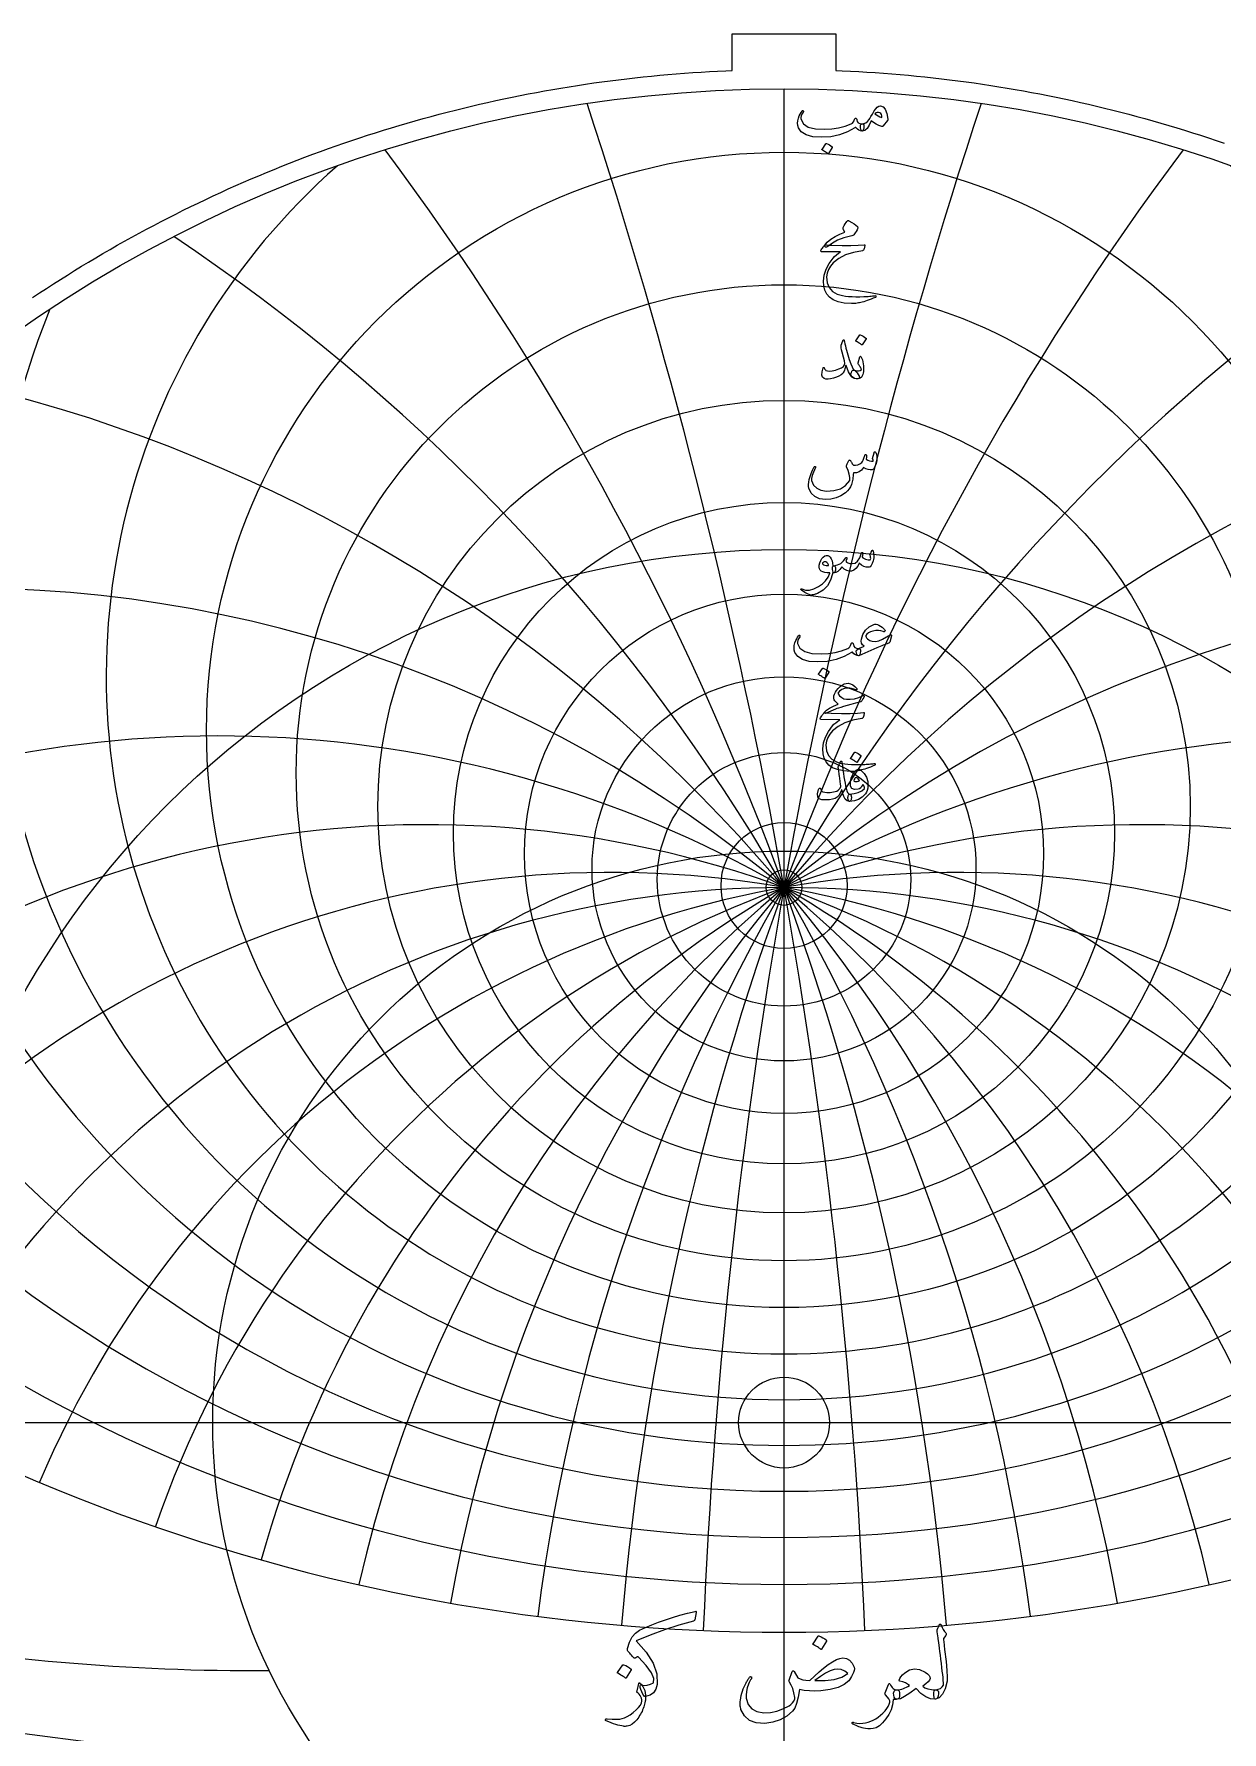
# Model space of a CAD drawing. Header units: millimetres. Extents: x -69 to 69, y -69 to 71.
# Drawn here: x -38.2 to 22.3, y -15.8 to 70.7 of the extents above; entities that cross this region are included whole.
import ezdxf

# ---------------------------------------------------------------- set-up
doc = ezdxf.new("R2010")
doc.units = ezdxf.units.MM
for name, color, linetype in [('CUT_INNER', 6, 'Continuous'), ('CUT_OUTER', 1, 'Continuous'), ('ENGRAVE', 7, 'Continuous'), ('ENGRAVE_FINE', 8, 'Continuous'), ('TEXT', 5, 'Continuous')]:
    doc.layers.add(name, color=color, linetype=linetype)

msp = doc.modelspace()

# ---------------------------------------------------------------- linework, layer by layer
at = {"layer": 'CUT_INNER'}
msp.add_circle((0, 0), 2.315, dxfattribs=at)
at = {"layer": 'CUT_OUTER'}
msp.add_lwpolyline([(-38.2968, 57.3153), (-37.9444, 57.5492), (-37.5906, 57.7809), (-37.2354, 58.0105), (-36.8787, 58.2379), (-36.5207, 58.4631), (-36.1613, 58.686), (-35.8005, 58.9068), (-35.4384, 59.1254), (-35.0749, 59.3417), (-34.7102, 59.5558), (-34.3441, 59.7677), (-33.9767, 59.9773), (-33.6081, 60.1846), (-33.2381, 60.3897), (-32.867, 60.5925), (-32.4946, 60.793), (-32.1209, 60.9913), (-31.7461, 61.1872), (-31.37, 61.3809), (-30.9928, 61.5722), (-30.6144, 61.7612), (-30.2349, 61.9479), (-29.8542, 62.1322), (-29.4724, 62.3142), (-29.0895, 62.4939), (-28.7055, 62.6712), (-28.3204, 62.8462), (-27.9343, 63.0188), (-27.5471, 63.189), (-27.1589, 63.3568), (-26.7696, 63.5223), (-26.3793, 63.6853), (-25.9881, 63.846), (-25.5958, 64.0042), (-25.2026, 64.1601), (-24.8085, 64.3135), (-24.4134, 64.4645), (-24.0174, 64.6131), (-23.6205, 64.7593), (-23.2227, 64.903), (-22.824, 65.0443), (-22.4245, 65.1831), (-22.0241, 65.3194), (-21.6229, 65.4534), (-21.2208, 65.5848), (-20.818, 65.7138), (-20.4144, 65.8403), (-20.01, 65.9643), (-19.6049, 66.0858), (-19.1991, 66.2049), (-18.7925, 66.3214), (-18.3852, 66.4355), (-17.9772, 66.5471), (-17.5685, 66.6561), (-17.1592, 66.7626), (-16.7492, 66.8667), (-16.3386, 66.9682), (-15.9274, 67.0672), (-15.5156, 67.1636), (-15.1032, 67.2576), (-14.6902, 67.349), (-14.2767, 67.4379), (-13.8626, 67.5242), (-13.4481, 67.608), (-13.033, 67.6892), (-12.6174, 67.7679), (-12.2013, 67.8441), (-11.7848, 67.9177), (-11.3679, 67.9887), (-10.9505, 68.0572), (-10.5327, 68.1231), (-10.1145, 68.1864), (-9.6959, 68.2472), (-9.277, 68.3054), (-8.8577, 68.361), (-8.4381, 68.4141), (-8.0181, 68.4646), (-7.5979, 68.5125), (-7.1774, 68.5578), (-6.7566, 68.6006), (-6.3355, 68.6407), (-5.9142, 68.6783), (-5.4927, 68.7133), (-5.071, 68.7457), (-4.6491, 68.7755), (-4.227, 68.8028), (-3.8047, 68.8274), (-3.3824, 68.8495), (-2.9598, 68.8689), (-2.6425, 68.8816), (-2.6425, 70.7445), (2.6425, 70.7445), (2.6425, 68.8816), (2.9598, 68.8689), (3.3824, 68.8495), (3.8047, 68.8274), (4.227, 68.8028), (4.6491, 68.7755), (5.071, 68.7457), (5.4927, 68.7133), (5.9142, 68.6783), (6.3355, 68.6407), (6.7566, 68.6006), (7.1774, 68.5578), (7.5979, 68.5125), (8.0181, 68.4646), (8.4381, 68.4141), (8.8577, 68.361), (9.277, 68.3054), (9.6959, 68.2472), (10.1145, 68.1864), (10.5327, 68.1231), (10.9505, 68.0572), (11.3679, 67.9887), (11.7848, 67.9177), (12.2013, 67.8441), (12.6174, 67.7679), (13.033, 67.6892), (13.4481, 67.608), (13.8626, 67.5242), (14.2767, 67.4379), (14.6902, 67.349), (15.1032, 67.2576), (15.5156, 67.1636), (15.9274, 67.0672), (16.3386, 66.9682), (16.7492, 66.8667), (17.1592, 66.7626), (17.5685, 66.6561), (17.9772, 66.5471), (18.3852, 66.4355), (18.7925, 66.3214), (19.1991, 66.2049), (19.6049, 66.0858), (20.01, 65.9643), (20.4144, 65.8403), (20.818, 65.7138), (21.2208, 65.5848), (21.6229, 65.4534), (22.0241, 65.3194), (22.4245, 65.1831)], dxfattribs=at)
at = {"layer": 'ENGRAVE'}
for points in [[(0, -67.95), (0, 67.95)], [(-67.95, 0), (67.95, 0)]]:
    msp.add_lwpolyline(points, dxfattribs=at)
for centre, radius in [((0, 0), 67.95), ((0, 35.2868), 29.431), ((0, 33.1052), 24.8614), ((0, 31.3786), 20.7), ((0, 30.0234), 16.848), ((0, 0), 44.4794), ((0, 28.9801), 13.2292), ((0, 28.2065), 9.7825), ((0, 27.6729), 6.4573), ((0, 27.3601), 3.2097), ((0, 0), 29.1157), ((0, 27.257), 0.906)]:
    msp.add_circle(centre, radius, dxfattribs=at)
for centre, radius, start, end in [((0, 38.0422), 34.5416, 131.217225, 48.782775), ((0, 41.5428), 40.378, 157.921197, 22.078803), ((0, 46.0441), 47.2088, 176.459436, 3.540564), ((0, 51.941), 55.4416, 191.562988, 348.437012), ((0, 59.875), 65.7308, 204.693673, 335.306327), ((0, -22.6634), 49.9203, 27, 153), ((0, -22.6634), 49.9203, 27, 153), ((0, 70.958), 79.2018, 216.531385, 323.468615), ((0, 87.2956), 97.9742, 227.454482, 312.545518), ((-27.043, 100.9257), 113.5593, 248.988855, 270.408491)]:
    msp.add_arc(centre, radius, start, end, dxfattribs=at)
at = {"layer": 'ENGRAVE_FINE'}
for centre, radius, start, end in [((-283.1123, -22.6634), 287.4798, 2.406547, 18.21627), ((-283.1123, -22.6634), 287.4798, 2.406547, 18.21627), ((283.1123, -22.6634), 287.4798, 161.78373, 177.593453), ((283.1123, -22.6634), 287.4798, 161.78373, 177.593453), ((-137.155, -22.6634), 145.9573, 4.848037, 36.833298), ((-137.155, -22.6634), 145.9573, 4.848037, 36.833298), ((137.155, -22.6634), 145.9573, 143.166702, 175.151963), ((137.155, -22.6634), 145.9573, 143.166702, 175.151963), ((-86.4646, -22.6634), 99.8407, 7.361407, 56.318602), ((-86.4646, -22.6634), 99.8407, 7.361407, 56.318602), ((86.4646, -22.6634), 99.8407, 123.681398, 172.638593), ((86.4646, -22.6634), 99.8407, 123.681398, 172.638593), ((-59.4927, -22.6634), 77.6623, 9.987816, 77.288475), ((-59.4927, -22.6634), 77.6623, 9.987816, 77.288475), ((59.4927, -22.6634), 77.6623, 102.711525, 170.012184), ((59.4927, -22.6634), 77.6623, 102.711525, 170.012184), ((-41.8881, -22.6634), 65.1664, 12.775396, 100.613681), ((-41.8881, -22.6634), 65.1664, 12.775396, 100.613681), ((41.8881, -22.6634), 65.1664, 79.386319, 167.224604), ((41.8881, -22.6634), 65.1664, 79.386319, 167.224604), ((-28.8215, -22.6634), 57.643, 15.782919, 127.503789), ((-28.8215, -22.6634), 57.643, 15.782919, 127.503789), ((28.8215, -22.6634), 57.643, 52.496211, 164.217081), ((28.8215, -22.6634), 57.643, 52.496211, 164.217081), ((-18.1695, -22.6634), 53.1241, 19.084968, 142.149598), ((-18.1695, -22.6634), 53.1241, 19.084968, 142.149598), ((18.1695, -22.6634), 53.1241, 37.850402, 160.915032), ((18.1695, -22.6634), 53.1241, 37.850402, 160.915032), ((-8.8023, -22.6634), 50.6904, 22.779587, 148.066789), ((-8.8023, -22.6634), 50.6904, 22.779587, 148.066789), ((8.8023, -22.6634), 50.6904, 31.933211, 157.220413), ((8.8023, -22.6634), 50.6904, 31.933211, 157.220413), ((0, 273.3699), 291.7938, 256.701805, 283.298195)]:
    msp.add_arc(centre, radius, start, end, dxfattribs=at)
at = {"layer": 'TEXT'}
for points in [[(0.9162, 66.8182), (0.9305, 66.8338), (0.9454, 66.8403), (0.9607, 66.8378), (0.9765, 66.8263), (0.9886, 66.8112), (0.9926, 66.7941), (0.9886, 66.775), (0.9765, 66.7539), (0.9152, 66.659), (0.876, 66.5711), (0.859, 66.4902), (0.864, 66.4164), (0.9898, 66.1737), (1.2347, 66.0045), (1.5986, 65.9085), (2.0816, 65.8859), (2.44, 65.9123), (2.7838, 65.9673), (3.1131, 66.0509), (3.4278, 66.1632), (3.4833, 66.1961), (3.5293, 66.2466), (3.5657, 66.3146), (3.5926, 66.4003), (3.6016, 66.4247), (3.6167, 66.4415), (3.6378, 66.4508), (3.6649, 66.4525), (3.6843, 66.4442), (3.6981, 66.4274), (3.7064, 66.402), (3.7091, 66.3681), (3.728, 66.2843), (3.7804, 66.2215), (3.8666, 66.1798), (3.9864, 66.1592), (4.0296, 66.1496), (4.0587, 66.125), (4.0738, 66.0853), (4.0748, 66.0306), (4.0602, 65.9286), (4.0407, 65.8558), (4.016, 65.8121), (3.9864, 65.7975), (3.8982, 65.8091), (3.8146, 65.8437), (3.7355, 65.9015), (3.6609, 65.9824), (3.6546, 65.9856), (3.6438, 65.9834), (3.6285, 65.9756), (3.6087, 65.9623), (3.2339, 65.7513), (2.825, 65.6006), (2.382, 65.5102), (1.9048, 65.48), (1.4638, 65.5102), (1.1212, 65.6006), (0.877, 65.7513), (0.7314, 65.9623), (0.6982, 66.0801), (0.6872, 66.2004), (0.6982, 66.3232), (0.7314, 66.4485), (0.7761, 66.565), (0.8218, 66.6655), (0.8685, 66.7499), (0.9162, 66.8182)], [(4.9187, 67.0754), (5.0445, 67.0307), (5.1488, 66.9046), (5.2314, 66.6972), (5.2924, 66.4083), (5.2947, 66.3875), (5.2934, 66.3691), (5.2887, 66.3533), (5.2804, 66.34), (5.0594, 66.0627), (5.044, 66.0459), (5.0262, 66.0356), (5.0059, 66.0318), (4.983, 66.0346), (4.8328, 66.0858), (4.6917, 66.1511), (4.5595, 66.2305), (4.4365, 66.3239), (4.3373, 66.0936), (4.2285, 65.9291), (4.1102, 65.8304), (3.9824, 65.7975), (3.9681, 65.8028), (3.9532, 65.8186), (3.9379, 65.845), (3.9221, 65.8819), (3.8977, 65.9733), (3.889, 66.0467), (3.8957, 66.1019), (3.9181, 66.1391), (3.9311, 66.1479), (3.9462, 66.1542), (3.9633, 66.1579), (3.9824, 66.1592), (4.0738, 66.1747), (4.1632, 66.2174), (4.2506, 66.2873), (4.336, 66.3842), (4.3734, 66.4405), (4.4294, 66.5329), (4.504, 66.6615), (4.5972, 66.8263), (4.6701, 66.9353), (4.7479, 67.0131), (4.8308, 67.0598), (4.9187, 67.0754)], [(4.6294, 66.6816), (4.7047, 66.6188), (4.7901, 66.5671), (4.8856, 66.5264), (4.991, 66.4967), (4.9853, 66.5758), (4.9639, 66.6404), (4.927, 66.6904), (4.8745, 66.7258), (4.814, 66.7441), (4.7529, 66.7429), (4.6914, 66.722), (4.6294, 66.6816)], [(2.1338, 65.1505), (2.1389, 65.1555), (2.1459, 65.1586), (2.1549, 65.1596), (2.166, 65.1586), (2.2441, 65.1269), (2.3177, 65.0882), (2.3868, 65.0425), (2.4513, 64.9898), (2.4576, 64.9817), (2.4604, 64.9737), (2.4596, 64.9657), (2.4553, 64.9576), (2.2665, 64.6522), (2.2594, 64.6449), (2.2504, 64.6432), (2.2393, 64.6469), (2.2263, 64.6562), (2.215, 64.6643), (2.1971, 64.6763), (2.1728, 64.6924), (2.1419, 64.7125), (2.104, 64.7366), (2.0585, 64.7647), (2.0055, 64.7969), (1.945, 64.8331), (1.9369, 64.8391), (1.9329, 64.8451), (1.9329, 64.8511), (1.9369, 64.8572)], [(3.3917, 60.4487), (3.0405, 60.3571), (2.7306, 60.2388), (2.4619, 60.0939), (2.2343, 59.9223), (2.1994, 59.8959), (2.167, 59.8811), (2.1371, 59.8779), (2.1097, 59.8861), (2.0778, 59.9241), (2.0826, 59.9776), (2.1241, 60.0466), (2.2022, 60.1313), (2.3868, 60.2845), (2.599, 60.4226), (2.8389, 60.5457), (3.1063, 60.6537), (3.03, 60.7662), (3.0157, 60.7943), (3.0089, 60.8225), (3.0096, 60.8506), (3.0179, 60.8787), (3.0719, 60.986), (3.1214, 61.0746), (3.1664, 61.1447), (3.2068, 61.1962), (3.2327, 61.2206), (3.258, 61.2334), (3.2829, 61.2346), (3.3073, 61.2243), (3.4487, 61.1445), (3.5675, 61.0696), (3.6637, 60.9998), (3.7372, 60.935), (3.7516, 60.9141), (3.7583, 60.8878), (3.7576, 60.8559), (3.7493, 60.8184), (3.7234, 60.7599), (3.682, 60.6888), (3.625, 60.6052), (3.5524, 60.509), (3.5333, 60.4947), (3.5002, 60.4799), (3.4529, 60.4646), (3.3917, 60.4487)], [(2.4433, 59.9826), (2.9589, 59.9645), (3.4047, 59.9625), (3.7807, 59.9766), (4.0869, 60.0067), (4.0963, 60.0078), (4.1044, 60.0072), (4.1114, 60.0048), (4.117, 60.0007), (4.1211, 59.995), (4.1235, 59.9881), (4.1242, 59.98), (4.123, 59.9705), (4.1151, 59.9339), (4.1075, 59.9002), (4.1, 59.8696), (4.0929, 59.8419), (4.086, 59.8173), (4.0793, 59.7957), (4.0729, 59.7771), (4.0668, 59.7616), (4.0537, 59.7367), (4.0386, 59.7184), (4.0216, 59.7066), (4.0025, 59.7013), (3.5383, 59.6172), (3.1345, 59.4853), (2.7909, 59.3057), (2.5076, 59.0784), (2.3644, 58.9149), (2.2604, 58.7419), (2.1956, 58.5593), (2.17, 58.3671), (2.1946, 58.0655), (2.2926, 57.8196), (2.4639, 57.6295), (2.7085, 57.4951), (2.8353, 57.4544), (2.9747, 57.4208), (3.1267, 57.3941), (3.2912, 57.3746), (3.468, 57.3617), (3.6569, 57.3555), (3.8578, 57.3557), (4.0708, 57.3625), (4.1465, 57.3668), (4.221, 57.3715), (4.2942, 57.3768), (4.3662, 57.3826), (4.4364, 57.3889), (4.5043, 57.3956), (4.57, 57.4029), (4.6334, 57.4107), (4.6527, 57.4117), (4.6665, 57.4067), (4.6748, 57.3956), (4.6776, 57.3786), (4.6761, 57.3587), (4.6716, 57.3434), (4.664, 57.3326), (4.6535, 57.3263), (4.54, 57.2784), (4.4325, 57.2349), (4.331, 57.196), (4.2355, 57.1616), (4.1464, 57.1314), (4.0638, 57.1053), (3.9877, 57.0832), (3.9181, 57.0651), (3.8527, 57.0518), (3.789, 57.04), (3.7271, 57.0297), (3.6669, 57.0209), (3.6083, 57.0141), (3.5509, 57.0099), (3.4948, 57.0081), (3.4399, 57.0089), (3.0651, 57.038), (2.7527, 57.1013), (2.5026, 57.1987), (2.3147, 57.3303), (2.1768, 57.4949), (2.0806, 57.687), (2.0261, 57.9068), (2.0133, 58.1542), (2.0527, 58.4611), (2.1469, 58.7589), (2.2958, 59.0478), (2.4995, 59.3276), (2.5792, 59.4122), (2.6693, 59.4933), (2.77, 59.5709), (2.8813, 59.645), (1.9088, 59.6531), (1.8855, 59.6631), (1.8757, 59.6812), (1.8794, 59.7073), (1.8968, 59.7415), (1.9294, 59.7912), (1.959, 59.8359), (1.9857, 59.8756), (2.0093, 59.9103), (2.0299, 59.9396), (2.0475, 59.9635), (2.062, 59.9818), (2.0736, 59.9946), (2.0997, 59.9969), (2.17, 59.9956), (2.2845, 59.9909), (2.4433, 59.9826)], [(3.8558, 55.4087), (3.8608, 55.4137), (3.8679, 55.4167), (3.8769, 55.4177), (3.8879, 55.4167), (3.9661, 55.3851), (4.0396, 55.3464), (4.1087, 55.3007), (4.1733, 55.2479), (4.1795, 55.2399), (4.1823, 55.2318), (4.1816, 55.2238), (4.1773, 55.2158), (3.9884, 54.9104), (3.9814, 54.9031), (3.9723, 54.9013), (3.9613, 54.9051), (3.9482, 54.9144), (3.9369, 54.9224), (3.9191, 54.9345), (3.8947, 54.9506), (3.8638, 54.9706), (3.8259, 54.9948), (3.7804, 55.0229), (3.7275, 55.055), (3.6669, 55.0912), (3.6589, 55.0972), (3.6549, 55.1033), (3.6549, 55.1093), (3.6589, 55.1153)], [(3.0802, 55.0631), (3.1033, 54.9577), (3.1284, 54.8506), (3.1556, 54.7417), (3.1847, 54.6311), (3.2158, 54.5182), (3.249, 54.4025), (3.2842, 54.2841), (3.3213, 54.1629), (3.3964, 53.9449), (3.465, 53.7812), (3.527, 53.6716), (3.5825, 53.6164), (3.631, 53.5835), (3.68, 53.537), (3.7295, 53.477), (3.7794, 53.4034), (3.8267, 53.3122), (3.8397, 53.2437), (3.8186, 53.1977), (3.7634, 53.1744), (3.5848, 53.1924), (3.4268, 53.311), (3.2894, 53.53), (3.1726, 53.8495), (3.1701, 53.8547), (3.1666, 53.8585), (3.1621, 53.8608), (3.1566, 53.8615), (3.1526, 53.8608), (3.1485, 53.8585), (3.1445, 53.8547), (3.1405, 53.8495), (3.1292, 53.7977), (3.1154, 53.743), (3.0991, 53.6852), (3.0802, 53.6244), (3.0596, 53.5669), (3.038, 53.5189), (3.0154, 53.4805), (2.9918, 53.4516), (2.9069, 53.3775), (2.8009, 53.312), (2.6738, 53.255), (2.5257, 53.2065), (2.375, 53.1706), (2.2444, 53.1553), (2.1338, 53.1605), (2.0434, 53.1864), (1.9661, 53.2512), (1.9309, 53.3652), (1.9379, 53.5285), (1.9872, 53.741), (1.9919, 53.748), (1.9982, 53.753), (2.006, 53.756), (2.0153, 53.757), (2.0264, 53.7558), (2.0354, 53.752), (2.0424, 53.7457), (2.0475, 53.7369), (2.0665, 53.6925), (2.0876, 53.6556), (2.1107, 53.6262), (2.1359, 53.6043), (2.2142, 53.5752), (2.3207, 53.5682), (2.4553, 53.5832), (2.6181, 53.6204), (2.7916, 53.6762), (2.9265, 53.739), (3.0227, 53.8088), (3.0802, 53.8856), (3.0898, 53.9635), (3.0742, 54.0966), (3.0335, 54.285), (2.9677, 54.5286), (2.9361, 54.6569), (2.9175, 54.7607), (2.9119, 54.8398), (2.9195, 54.8943), (2.9958, 55.1113), (3.0041, 55.1341), (3.0129, 55.1505), (3.0222, 55.1603), (3.032, 55.1635), (3.0441, 55.1573), (3.0561, 55.1384), (3.0682, 55.107), (3.0802, 55.0631)], [(3.892, 53.7651), (3.8684, 53.8045), (3.8458, 53.8384), (3.8242, 53.8668), (3.8036, 53.8897), (3.7887, 53.9092), (3.7804, 53.9318), (3.7787, 53.9575), (3.7835, 53.9861), (3.8679, 54.2915), (3.8797, 54.3181), (3.895, 54.3257), (3.9138, 54.3141), (3.9362, 54.2835), (3.9698, 54.2184), (3.9985, 54.1398), (4.0221, 54.0476), (4.0407, 53.9419), (4.0515, 53.8404), (4.0557, 53.741), (4.0535, 53.6435), (4.0447, 53.5481), (4.0304, 53.4649), (4.0115, 53.3924), (3.9882, 53.3303), (3.9603, 53.2788), (3.9259, 53.2407), (3.8789, 53.2105), (3.8194, 53.1884), (3.7473, 53.1744), (3.6735, 53.1716), (3.6046, 53.1834), (3.5408, 53.2098), (3.4821, 53.2507), (3.4366, 53.3027), (3.4128, 53.3622), (3.4105, 53.4293), (3.4298, 53.5039), (3.4607, 53.5649), (3.4971, 53.6033), (3.5391, 53.6192), (3.5866, 53.6124), (3.6961, 53.586), (3.7915, 53.5832), (3.8729, 53.6041), (3.9402, 53.6485), (3.9417, 53.6603), (3.9342, 53.6837), (3.9176, 53.7186), (3.892, 53.7651)], [(4.5852, 49.4098), (4.5922, 49.4274), (4.6012, 49.44), (4.6123, 49.4475), (4.6253, 49.45), (4.6422, 49.448), (4.6565, 49.442), (4.6683, 49.4319), (4.6776, 49.4179), (4.7004, 49.3676), (4.7168, 49.3054), (4.7266, 49.231), (4.7298, 49.1446), (4.721, 49.0035), (4.6947, 48.8693), (4.6507, 48.7423), (4.5892, 48.6222), (4.5681, 48.5933), (4.545, 48.571), (4.5199, 48.5551), (4.4927, 48.5459), (4.3945, 48.5396), (4.2888, 48.5569), (4.1755, 48.5978), (4.0547, 48.6624), (3.953, 48.523), (3.8327, 48.4303), (3.6938, 48.3844), (3.5363, 48.3851), (3.5312, 48.3003), (3.5238, 48.2188), (3.5141, 48.1406), (3.5022, 48.0656), (3.488, 47.9934), (3.4715, 47.9235), (3.4528, 47.8558), (3.4318, 47.7904), (3.3831, 47.6723), (3.3173, 47.5633), (3.2344, 47.4634), (3.1345, 47.3724), (2.9006, 47.2167), (2.6532, 47.1072), (2.3923, 47.0439), (2.1178, 47.0268), (1.8086, 47.0688), (1.5642, 47.1785), (1.3846, 47.3561), (1.2699, 47.6015), (1.2543, 47.6899), (1.2518, 47.7944), (1.2623, 47.9149), (1.2859, 48.0516), (1.3239, 48.2013), (1.3774, 48.357), (1.4464, 48.5187), (1.5311, 48.6865), (1.5378, 48.697), (1.5461, 48.7046), (1.5559, 48.7091), (1.5672, 48.7106), (1.5785, 48.7096), (1.5883, 48.7066), (1.5966, 48.7016), (1.6034, 48.6945), (1.6079, 48.6842), (1.6094, 48.6734), (1.6079, 48.6621), (1.6034, 48.6503), (1.4959, 48.4271), (1.4266, 48.2435), (1.3954, 48.0995), (1.4025, 47.9953), (1.5039, 47.7655), (1.6637, 47.5985), (1.8817, 47.4942), (2.158, 47.4528), (2.5442, 47.4774), (2.8713, 47.5754), (3.139, 47.7467), (3.3475, 47.9913), (3.3467, 48.1525), (3.3203, 48.3228), (3.2683, 48.5021), (3.1907, 48.6905), (3.1809, 48.7096), (3.1757, 48.7267), (3.1749, 48.7418), (3.1787, 48.7548), (3.2003, 48.7996), (3.2209, 48.8417), (3.2405, 48.881), (3.259, 48.9176), (3.2766, 48.9508), (3.2932, 48.9804), (3.3088, 49.0061), (3.3233, 49.0281), (3.3316, 49.0374), (3.3404, 49.0411), (3.3497, 49.0394), (3.3595, 49.0321), (3.3645, 49.0266), (3.3716, 49.018), (3.3806, 49.0065), (3.3917, 48.9919), (3.4042, 48.9743), (3.4178, 48.9537), (3.4323, 48.9301), (3.4479, 48.9035), (3.4796, 48.8523), (3.5062, 48.8151), (3.5278, 48.792), (3.5444, 48.7829), (3.6488, 48.7742), (3.7533, 48.792), (3.8578, 48.8364), (3.9623, 48.9075), (4.0002, 48.9547), (4.0376, 49.0321), (4.0746, 49.1396), (4.111, 49.2772), (4.1145, 49.2903), (4.121, 49.3013), (4.1306, 49.3104), (4.1431, 49.3174), (4.1549, 49.3219), (4.1662, 49.3234), (4.177, 49.3219), (4.1873, 49.3174), (4.2026, 49.2923), (4.2084, 49.2451), (4.2047, 49.1758), (4.1913, 49.0843), (4.2725, 49.0346), (4.3591, 49.002), (4.4513, 48.9864), (4.549, 48.9879), (4.5477, 49.0173), (4.544, 49.0411), (4.5377, 49.0595), (4.5289, 49.0723), (4.5189, 49.0843), (4.5128, 49.0964), (4.5108, 49.1084), (4.5128, 49.1205)], [(2.4614, 43.2448), (2.3672, 42.914), (2.2092, 42.637), (1.9874, 42.4137), (1.7019, 42.2442), (1.6619, 42.227), (1.6225, 42.2115), (1.5836, 42.1978), (1.5451, 42.1859), (1.5075, 42.176), (1.4708, 42.1683), (1.4351, 42.1629), (1.4005, 42.1598), (1.3141, 42.1721), (1.1995, 42.217), (1.0569, 42.2946), (0.8861, 42.4049), (0.8678, 42.4207), (0.857, 42.436), (0.8537, 42.4509), (0.858, 42.4652), (0.8675, 42.4762), (0.8801, 42.4812), (0.8956, 42.4802), (0.9142, 42.4732), (1.0918, 42.4157), (1.291, 42.4159), (1.5117, 42.474), (1.7541, 42.5897), (1.952, 42.7241), (2.1158, 42.8821), (2.2454, 43.0637), (2.3408, 43.2689), (2.3401, 43.2762), (2.3378, 43.2819), (2.334, 43.2862), (2.3287, 43.289), (2.1904, 43.297), (2.0726, 43.3131), (1.9754, 43.3372), (1.8988, 43.3693), (1.8395, 43.4191), (1.8023, 43.4879), (1.7872, 43.5758), (1.7943, 43.6828), (1.7965, 43.697), (1.7993, 43.7114), (1.8026, 43.7261), (1.8063, 43.7411), (1.8106, 43.7565), (1.8154, 43.7727), (1.8207, 43.7897), (1.8264, 43.8074), (1.8736, 43.9221), (1.9309, 44.0173), (1.9982, 44.0929), (2.0756, 44.1489), (2.1547, 44.1796), (2.2273, 44.1791), (2.2933, 44.1474), (2.3529, 44.0846), (2.4049, 43.9972), (2.4443, 43.8958), (2.4712, 43.7802), (2.4855, 43.6506), (2.4934, 43.6508), (2.501, 43.6511), (2.5085, 43.6518), (2.5156, 43.6527), (2.5228, 43.6535), (2.5302, 43.6542), (2.5378, 43.6545), (2.5458, 43.6547), (2.5729, 43.6489), (2.594, 43.6316), (2.609, 43.6027), (2.6181, 43.5622), (2.6219, 43.5178), (2.6211, 43.4728), (2.6158, 43.4274), (2.606, 43.3814), (2.5932, 43.341), (2.5789, 43.3121), (2.5631, 43.2948), (2.5458, 43.289), (2.4694, 43.289), (2.4689, 43.2817), (2.4674, 43.2719), (2.4649, 43.2596), (2.4614, 43.2448)], [(4.4907, 44.4343), (4.4995, 44.4403), (4.5098, 44.4383), (4.5216, 44.4282), (4.5349, 44.4102), (4.5492, 44.3795), (4.56, 44.3358), (4.5673, 44.279), (4.5711, 44.2092), (4.5724, 44.1299), (4.5681, 44.0525), (4.5583, 43.9772), (4.543, 43.9038), (4.4983, 43.7612), (4.4485, 43.6587), (4.3938, 43.5964), (4.334, 43.5743), (4.1926, 43.5826), (4.0617, 43.6195), (3.9414, 43.6851), (3.8317, 43.7792), (3.7563, 43.6308), (3.6669, 43.515), (3.5634, 43.4319), (3.4459, 43.3814), (3.3226, 43.3704), (3.1978, 43.4015), (3.0714, 43.4748), (2.9436, 43.5904), (2.8401, 43.4585), (2.7386, 43.3643), (2.6392, 43.3078), (2.5417, 43.289), (2.5221, 43.3), (2.5036, 43.3332), (2.486, 43.3884), (2.4694, 43.4658), (2.4634, 43.5421), (2.4734, 43.5984), (2.4995, 43.6346), (2.5417, 43.6506), (2.7271, 43.6926), (2.8893, 43.7742), (3.0285, 43.8955), (3.1445, 44.0565), (3.1508, 44.0653), (3.1576, 44.0716), (3.1649, 44.0754), (3.1726, 44.0766), (3.1822, 44.0756), (3.1907, 44.0726), (3.1983, 44.0676), (3.2048, 44.0605), (3.2086, 44.0389), (3.1998, 44.0023), (3.1784, 43.9505), (3.1445, 43.8837), (3.189, 43.8322), (3.258, 43.7943), (3.3517, 43.7699), (3.47, 43.7591), (3.6174, 43.79), (3.7463, 43.8908), (3.8566, 44.0613), (3.9482, 44.3017), (3.9527, 44.314), (3.9583, 44.3227), (3.9648, 44.328), (3.9723, 44.3298), (3.9836, 44.3288), (3.9934, 44.3258), (4.0017, 44.3207), (4.0085, 44.3137), (4.0135, 44.3037), (4.0165, 44.2936), (4.0175, 44.2836), (4.0165, 44.2735), (3.9764, 44.1047), (4.0233, 44.0631), (4.0798, 44.0264), (4.1459, 43.9947), (4.2215, 43.9681), (4.2951, 43.9508), (4.3511, 43.947), (4.3895, 43.9568), (4.4104, 43.9802), (4.4171, 44.0158), (4.4134, 44.0666), (4.3991, 44.1324), (4.3742, 44.2132), (4.3785, 44.2361), (4.3993, 44.2806), (4.4367, 44.3466), (4.4907, 44.4343)], [(2.2685, 43.6949), (2.2263, 43.7684), (2.1801, 43.8204), (2.1298, 43.8508), (2.0756, 43.8596), (2.0432, 43.8511), (2.0143, 43.8375), (1.9889, 43.8189), (1.9671, 43.7953), (1.96, 43.7828), (1.959, 43.7692), (1.9641, 43.7546), (1.9751, 43.7391), (2.0166, 43.7026), (2.0766, 43.6778), (2.1552, 43.6645), (2.2524, 43.6627), (2.2624, 43.6647), (2.2685, 43.6707), (2.2705, 43.6808), (2.2685, 43.6949)], [(5.4692, 40.0773), (5.3889, 39.7558), (5.3798, 39.7402), (5.3648, 39.7256), (5.3437, 39.7121), (5.3165, 39.6995), (5.2564, 39.6783), (5.1925, 39.6548), (5.1248, 39.6291), (5.0533, 39.6011), (4.9781, 39.571), (4.8991, 39.5393), (4.8164, 39.5057), (4.7298, 39.4705), (3.8056, 39.0686), (3.7634, 39.0779), (3.7292, 39.1058), (3.7031, 39.1522), (3.685, 39.2173), (3.682, 39.2864), (3.7011, 39.3449), (3.7423, 39.3929), (3.8056, 39.4303), (3.8135, 39.4339), (3.8292, 39.4408), (3.8527, 39.451), (3.8839, 39.4644), (3.9227, 39.4809), (3.9688, 39.5001), (4.0222, 39.5221), (4.0828, 39.5468), (4.0047, 39.6269), (3.9553, 39.7146), (3.9344, 39.8098), (3.9422, 39.9125), (4.0196, 40.1569), (4.1512, 40.3636), (4.337, 40.5326), (4.5771, 40.664), (4.6296, 40.6763), (4.6907, 40.673), (4.7602, 40.6542), (4.8383, 40.6198), (4.9195, 40.5728), (4.9941, 40.5203), (5.0621, 40.4623), (5.1236, 40.3987), (5.141, 40.3754), (5.1488, 40.3535), (5.147, 40.3332), (5.1357, 40.3144), (5.1186, 40.2998), (5.0995, 40.2923), (5.0784, 40.2917), (5.0553, 40.2983), (4.935, 40.3362), (4.8072, 40.3535), (4.6718, 40.3503), (4.5289, 40.3264), (4.3996, 40.2877), (4.2968, 40.236), (4.2207, 40.1712), (4.1713, 40.0933), (4.1662, 40.0587), (4.1793, 40.019), (4.2104, 39.9743), (4.2597, 39.9246), (4.3159, 39.8793), (4.3722, 39.8442), (4.4284, 39.8191), (4.4847, 39.804), (4.6532, 39.7997), (4.8333, 39.8351), (5.0249, 39.9102), (5.2281, 40.025), (5.25, 40.0388), (5.2713, 40.0521), (5.2922, 40.065), (5.3125, 40.0773), (5.3321, 40.0888), (5.3507, 40.0994), (5.3683, 40.1089), (5.3849, 40.1174), (5.4308, 40.139), (5.4602, 40.1395), (5.473, 40.119), (5.4692, 40.0773)], [(0.7394, 40.0893), (0.7537, 40.1049), (0.7685, 40.1114), (0.7839, 40.1089), (0.7997, 40.0974), (0.8117, 40.0823), (0.8158, 40.0652), (0.8117, 40.0461), (0.7997, 40.025), (0.7384, 39.9301), (0.6992, 39.8422), (0.6821, 39.7613), (0.6872, 39.6875), (0.813, 39.4448), (1.0579, 39.2756), (1.4218, 39.1796), (1.9048, 39.157), (2.2632, 39.1834), (2.607, 39.2384), (2.9363, 39.322), (3.251, 39.4343), (3.3065, 39.4672), (3.3525, 39.5177), (3.3889, 39.5857), (3.4158, 39.6714), (3.4248, 39.6957), (3.4399, 39.7126), (3.461, 39.7219), (3.4881, 39.7236), (3.5074, 39.7153), (3.5213, 39.6985), (3.5295, 39.6731), (3.5323, 39.6392), (3.5511, 39.5554), (3.6036, 39.4926), (3.6898, 39.4509), (3.8096, 39.4303), (3.8528, 39.4207), (3.8819, 39.3961), (3.897, 39.3564), (3.898, 39.3017), (3.8834, 39.1997), (3.8638, 39.1269), (3.8392, 39.0832), (3.8096, 39.0686), (3.7214, 39.0802), (3.6378, 39.1148), (3.5587, 39.1726), (3.4841, 39.2535), (3.4778, 39.2567), (3.467, 39.2545), (3.4517, 39.2467), (3.4318, 39.2334), (3.0571, 39.0224), (2.6482, 38.8717), (2.2052, 38.7813), (1.728, 38.7511), (1.2869, 38.7813), (0.9444, 38.8717), (0.7002, 39.0224), (0.5546, 39.2334), (0.5214, 39.3512), (0.5104, 39.4715), (0.5214, 39.5943), (0.5546, 39.7196), (0.5993, 39.8361), (0.645, 39.9366), (0.6917, 40.021), (0.7394, 40.0893)], [(1.957, 38.4216), (1.9621, 38.4266), (1.9691, 38.4297), (1.9781, 38.4307), (1.9892, 38.4297), (2.0673, 38.398), (2.1409, 38.3593), (2.21, 38.3136), (2.2745, 38.2609), (2.2808, 38.2528), (2.2835, 38.2448), (2.2828, 38.2368), (2.2785, 38.2287), (2.0896, 37.9233), (2.0826, 37.916), (2.0736, 37.9143), (2.0625, 37.918), (2.0495, 37.9273), (2.0382, 37.9354), (2.0203, 37.9474), (1.996, 37.9635), (1.9651, 37.9836), (1.9271, 38.0077), (1.8817, 38.0358), (1.8287, 38.068), (1.7682, 38.1042), (1.7601, 38.1102), (1.7561, 38.1162), (1.7561, 38.1222), (1.7601, 38.1283)], [(4.0768, 37.0262), (4.0801, 36.9979), (4.0617, 36.9449), (4.0218, 36.8673), (3.9603, 36.765), (3.9472, 36.7485), (3.9321, 36.7349), (3.9151, 36.7243), (3.896, 36.7168), (3.6388, 36.646), (3.4097, 36.5822), (3.2088, 36.5254), (3.036, 36.4757), (2.8913, 36.4333), (2.7748, 36.3983), (2.6864, 36.371), (2.6261, 36.3511), (2.1399, 36.1341), (2.1057, 36.1316), (2.0796, 36.1361), (2.0615, 36.1477), (2.0515, 36.1663), (2.0512, 36.1731), (2.0545, 36.1813), (2.0613, 36.1911), (2.0716, 36.2024), (2.1705, 36.2954), (2.3187, 36.3933), (2.5161, 36.4963), (2.7628, 36.6043), (2.6957, 36.6616), (2.6392, 36.7168), (2.5932, 36.7701), (2.5578, 36.8213), (2.536, 36.8773), (2.5307, 36.9449), (2.542, 37.024), (2.5699, 37.1146), (2.6151, 37.2091), (2.6784, 37.3035), (2.7597, 37.398), (2.8592, 37.4924), (2.9674, 37.574), (3.0712, 37.63), (3.1704, 37.6604), (3.2651, 37.6652), (3.3934, 37.6393), (3.5092, 37.5858), (3.6124, 37.5047), (3.7031, 37.3959), (3.7111, 37.3824), (3.7151, 37.3698), (3.7151, 37.3583), (3.7111, 37.3477), (3.7023, 37.3379), (3.692, 37.3327), (3.6802, 37.3319), (3.6669, 37.3357), (3.6078, 37.3545), (3.5509, 37.3708), (3.4963, 37.3846), (3.4439, 37.3959), (3.394, 37.4045), (3.3469, 37.41), (3.3026, 37.4125), (3.2611, 37.412), (3.088, 37.3917), (2.9426, 37.3427), (2.8248, 37.2651), (2.7346, 37.1589), (2.8306, 37.0325), (2.9376, 36.9388), (3.0556, 36.8778), (3.1847, 36.8494), (3.3768, 36.8474), (3.5835, 36.8776), (3.8048, 36.9398), (4.0407, 37.0343), (4.0504, 37.0368), (4.0597, 37.0363), (4.0685, 37.0328), (4.0768, 37.0262)], [(2.4091, 36.1462), (2.9247, 36.1281), (3.3706, 36.1261), (3.7465, 36.1401), (4.0527, 36.1703), (4.0621, 36.1714), (4.0703, 36.1708), (4.0772, 36.1684), (4.0828, 36.1643), (4.087, 36.1586), (4.0894, 36.1517), (4.09, 36.1435), (4.0889, 36.1341), (4.081, 36.0975), (4.0733, 36.0638), (4.0659, 36.0332), (4.0587, 36.0055), (4.0518, 35.9809), (4.0452, 35.9593), (4.0388, 35.9407), (4.0326, 35.9252), (4.0196, 35.9003), (4.0045, 35.882), (3.9874, 35.8702), (3.9683, 35.8649), (3.5042, 35.7807), (3.1003, 35.6489), (2.7567, 35.4693), (2.4734, 35.242), (2.3303, 35.0785), (2.2263, 34.9055), (2.1615, 34.7229), (2.1359, 34.5307), (2.1605, 34.2291), (2.2584, 33.9832), (2.4297, 33.7931), (2.6743, 33.6587), (2.8012, 33.618), (2.9406, 33.5844), (3.0925, 33.5577), (3.257, 33.5381), (3.4338, 33.5253), (3.6227, 33.5191), (3.8236, 33.5193), (4.0366, 33.5261), (4.1124, 33.5304), (4.1868, 33.5351), (4.26, 33.5404), (4.332, 33.5462), (4.4022, 33.5525), (4.4701, 33.5592), (4.5358, 33.5665), (4.5992, 33.5743), (4.6186, 33.5753), (4.6324, 33.5703), (4.6407, 33.5592), (4.6434, 33.5422), (4.6419, 33.5223), (4.6374, 33.507), (4.6299, 33.4962), (4.6193, 33.4899), (4.5058, 33.4419), (4.3983, 33.3985), (4.2968, 33.3596), (4.2014, 33.3252), (4.1122, 33.295), (4.0296, 33.2689), (3.9535, 33.2468), (3.8839, 33.2287), (3.8185, 33.2154), (3.7548, 33.2036), (3.6929, 33.1933), (3.6328, 33.1845), (3.5741, 33.1777), (3.5167, 33.1735), (3.4606, 33.1717), (3.4057, 33.1725), (3.031, 33.2016), (2.7185, 33.2649), (2.4684, 33.3623), (2.2805, 33.4939), (2.1426, 33.6584), (2.0464, 33.8506), (1.9919, 34.0703), (1.9791, 34.3177), (2.0186, 34.6247), (2.1128, 34.9225), (2.2617, 35.2114), (2.4654, 35.4912), (2.545, 35.5758), (2.6352, 35.6569), (2.7359, 35.7345), (2.8471, 35.8086), (1.8747, 35.8167), (1.8513, 35.8267), (1.8415, 35.8448), (1.8453, 35.8709), (1.8626, 35.9051), (1.8952, 35.9548), (1.9249, 35.9995), (1.9515, 36.0392), (1.9751, 36.0738), (1.9957, 36.1032), (2.0133, 36.1271), (2.0279, 36.1454), (2.0394, 36.1582), (2.0655, 36.1605), (2.1359, 36.1592), (2.2504, 36.1545), (2.4091, 36.1462)], [(3.5926, 34.141), (3.5976, 34.146), (3.6046, 34.149), (3.6137, 34.15), (3.6247, 34.149), (3.7028, 34.1174), (3.7764, 34.0787), (3.8455, 34.033), (3.91, 33.9802), (3.9163, 33.9722), (3.9191, 33.9641), (3.9183, 33.9561), (3.9141, 33.9481), (3.7252, 33.6427), (3.7182, 33.6354), (3.7091, 33.6336), (3.6981, 33.6374), (3.685, 33.6467), (3.6737, 33.6547), (3.6559, 33.6668), (3.6315, 33.6828), (3.6006, 33.7029), (3.5627, 33.7271), (3.5172, 33.7552), (3.4642, 33.7873), (3.4037, 33.8235), (3.3957, 33.8295), (3.3917, 33.8356), (3.3917, 33.8416), (3.3957, 33.8476)], [(3.3434, 32.0111), (3.3726, 31.9971), (3.3957, 31.975), (3.4128, 31.9448), (3.4238, 31.9066), (3.4311, 31.8594), (3.4328, 31.8142), (3.4291, 31.771), (3.4198, 31.7298), (3.406, 31.6947), (3.3886, 31.6696), (3.3678, 31.6545), (3.3434, 31.6495), (3.2231, 31.6829), (3.1234, 31.767), (3.0443, 31.9019), (2.9858, 32.0875), (2.9782, 32.1195), (2.9717, 32.1473), (2.9662, 32.1707), (2.9617, 32.19), (2.9582, 32.2049), (2.9556, 32.2156), (2.9541, 32.222), (2.9536, 32.2241), (2.9476, 32.2359), (2.9416, 32.2392), (2.9355, 32.2339), (2.9295, 32.2201), (2.8612, 32.0659), (2.7849, 31.9448), (2.7005, 31.8569), (2.608, 31.8022), (2.4739, 31.76), (2.3167, 31.7339), (2.1364, 31.7238), (1.9329, 31.7298), (1.797, 31.7718), (1.723, 31.8735), (1.7106, 32.035), (1.7601, 32.2563), (1.7714, 32.2829), (1.7852, 32.3025), (1.8016, 32.315), (1.8204, 32.3206), (1.839, 32.3188), (1.8546, 32.3095), (1.8671, 32.2927), (1.8767, 32.2683), (1.897, 32.2163), (1.9219, 32.1769), (1.9513, 32.15), (1.9852, 32.1357), (2.1753, 32.1066), (2.3559, 32.1036), (2.5269, 32.1267), (2.6884, 32.1759), (2.7585, 32.2126), (2.816, 32.2623), (2.861, 32.3251), (2.8934, 32.4009), (2.8913, 32.4368), (2.8813, 32.5205), (2.8632, 32.6518), (2.8371, 32.8309), (2.8238, 32.9267), (2.812, 33.0133), (2.8017, 33.0905), (2.7929, 33.1584), (2.7854, 33.2166), (2.7788, 33.2644), (2.7733, 33.302), (2.7688, 33.3292), (2.765, 33.3709), (2.7658, 33.4076), (2.771, 33.4392), (2.7808, 33.4658), (2.7964, 33.4989), (2.811, 33.5296), (2.8245, 33.5581), (2.8371, 33.5844), (2.8484, 33.6084), (2.8582, 33.6301), (2.8665, 33.6496), (2.8733, 33.6668), (2.8803, 33.6806), (2.8893, 33.6899), (2.9004, 33.6947), (2.9134, 33.6949), (2.9278, 33.6894), (2.9386, 33.6808), (2.9458, 33.6693), (2.9496, 33.6547), (2.9741, 33.4491), (2.9993, 33.2544), (3.0253, 33.0704), (3.0521, 32.8972), (3.0793, 32.7348), (3.1068, 32.5833), (3.1346, 32.4425), (3.1626, 32.3125), (3.1965, 32.1912), (3.2379, 32.1005), (3.2869, 32.0405), (3.3434, 32.0111)], [(3.8056, 33.293), (3.8332, 33.289), (3.8638, 33.277), (3.8975, 33.2569), (3.9342, 33.2288), (4.0911, 33.0615), (4.2004, 32.8731), (4.2619, 32.6636), (4.2757, 32.4331), (4.2634, 32.313), (4.2386, 32.206), (4.2011, 32.1121), (4.1512, 32.0312), (3.9892, 31.8642), (3.8005, 31.7449), (3.5853, 31.6733), (3.3434, 31.6495), (3.3191, 31.6552), (3.2982, 31.6726), (3.2809, 31.7015), (3.2671, 31.7419), (3.2619, 31.7642), (3.2585, 31.7871), (3.2569, 31.8105), (3.257, 31.8343), (3.2584, 31.8579), (3.2605, 31.8805), (3.2634, 31.9021), (3.2671, 31.9227), (3.2779, 31.9584), (3.2942, 31.985), (3.3161, 32.0026), (3.3434, 32.0111), (3.579, 32.0428), (3.7835, 32.1015), (3.9568, 32.1874), (4.0989, 32.3005), (4.0921, 32.357), (4.0838, 32.4019), (4.0741, 32.4353), (4.0628, 32.4572), (4.0492, 32.476), (4.0366, 32.4883), (4.0251, 32.4941), (4.0145, 32.4934), (4.0072, 32.4908), (4.0015, 32.4873), (3.9972, 32.4828), (3.9944, 32.4773), (3.9558, 32.3979), (3.908, 32.3366), (3.8513, 32.2934), (3.7855, 32.2683), (3.5943, 32.2535), (3.463, 32.3055), (3.3914, 32.4243), (3.3796, 32.6099), (3.3957, 32.7164), (3.4278, 32.8269), (3.476, 32.9414), (3.5403, 33.06), (3.6082, 33.1619), (3.675, 33.2348), (3.7408, 33.2785), (3.8056, 33.293)], [(3.673, 32.859), (3.633, 32.8477), (3.6016, 32.8179), (3.5788, 32.7694), (3.5645, 32.7023), (3.5647, 32.6918), (3.5655, 32.6842), (3.5667, 32.6797), (3.5685, 32.6782), (3.6089, 32.6684), (3.6498, 32.6631), (3.6913, 32.6624), (3.7332, 32.6662), (3.7702, 32.6739), (3.8005, 32.6852), (3.8244, 32.7001), (3.8417, 32.7184), (3.7965, 32.7829), (3.7533, 32.8279), (3.7121, 32.8533), (3.673, 32.859)], [(-4.4767, -9.6729), (-4.5463, -10.0533), (-4.555, -10.0731), (-4.5704, -10.0895), (-4.5925, -10.1026), (-4.6213, -10.1123), (-5.3584, -10.3236), (-6.0908, -10.561), (-6.8185, -10.8246), (-7.5415, -11.1142), (-7.0184, -11.6936), (-6.6654, -12.2582), (-6.4826, -12.808), (-6.4699, -13.3432), (-6.5348, -13.5846), (-6.6547, -13.7678), (-6.8295, -13.8927), (-7.0592, -13.9594), (-7.1035, -13.9507), (-7.1503, -13.9085), (-7.1999, -13.8328), (-7.2521, -13.7236), (-7.3044, -13.5913), (-7.3325, -13.4892), (-7.3365, -13.4172), (-7.3164, -13.3753), (-7.3044, -13.369), (-7.2896, -13.366), (-7.2722, -13.3663), (-7.2521, -13.37), (-7.1158, -13.3871), (-6.9695, -13.374), (-6.8131, -13.3308), (-6.6467, -13.2575), (-6.6366, -13.0354), (-6.7619, -12.7444), (-7.0224, -12.3844), (-7.4182, -11.9554), (-7.44, -11.939), (-7.4624, -11.9327), (-7.4856, -11.9364), (-7.5093, -11.9501), (-7.5575, -11.9876), (-7.5863, -12.005), (-7.6138, -12.009), (-7.6399, -11.9996), (-7.6647, -11.9769), (-7.7231, -11.9107), (-7.7752, -11.8516), (-7.8209, -11.7996), (-7.8603, -11.7545), (-7.8933, -11.7165), (-7.9199, -11.6855), (-7.9401, -11.6616), (-7.954, -11.6447), (-7.9695, -11.6165), (-7.9782, -11.5857), (-7.9802, -11.5523), (-7.9755, -11.5161), (-7.877, -11.1886), (-7.7424, -10.924), (-7.5716, -10.7224), (-7.3647, -10.5838), (-7.0552, -10.4374), (-6.7324, -10.2985), (-6.3962, -10.1669), (-6.0466, -10.0426), (-5.6842, -9.9257), (-5.3098, -9.8162), (-4.9234, -9.7141), (-4.5249, -9.6193), (-4.4978, -9.6146), (-4.4807, -9.622), (-4.4736, -9.6414), (-4.4767, -9.6729)], [(7.804, -10.5623), (7.8402, -10.4749), (7.8683, -10.4056), (7.8884, -10.3544), (7.9005, -10.3212), (7.9098, -10.3001), (7.9219, -10.2851), (7.9366, -10.276), (7.954, -10.273), (7.9738, -10.2764), (7.9902, -10.2864), (8.0033, -10.3032), (8.013, -10.3266), (8.0575, -10.4415), (8.1108, -10.5449), (8.1727, -10.637), (8.2434, -10.7177), (8.2631, -10.7435), (8.2688, -10.7727), (8.2605, -10.8051), (8.238, -10.841), (8.1201, -11.0071), (8.1282, -11.0814), (8.1362, -11.1544), (8.1443, -11.2261), (8.1523, -11.2964), (8.1603, -11.3654), (8.1684, -11.433), (8.1764, -11.4993), (8.1844, -11.5643), (8.2585, -12.1657), (8.3037, -12.6359), (8.3201, -12.9748), (8.3077, -13.1824), (8.2065, -13.5592), (8.0746, -13.8375), (7.9119, -14.0173), (7.7183, -14.0987), (7.7129, -14.0987), (7.7076, -14.0987), (7.7022, -14.0987), (7.6969, -14.0987), (7.665, -14.0685), (7.6446, -13.9995), (7.6356, -13.8917), (7.6379, -13.745), (7.6429, -13.6908), (7.658, -13.6513), (7.6831, -13.6265), (7.7183, -13.6164), (7.8543, -13.5893), (7.9674, -13.5401), (8.0579, -13.4688), (8.1255, -13.3753), (8.121, -13.2631), (8.1128, -13.1356), (8.1009, -12.9926), (8.0853, -12.8342), (8.0664, -12.661), (8.0445, -12.4738), (8.0195, -12.2726), (7.9916, -12.0572), (7.9658, -11.8456), (7.942, -11.6554), (7.9202, -11.4866), (7.9005, -11.3393), (7.8834, -11.2134), (7.8697, -11.1089), (7.8593, -11.0258), (7.8522, -10.9642), (7.7987, -10.6588), (7.797, -10.6287), (7.7973, -10.6025), (7.7997, -10.5804), (7.804, -10.5623)], [(1.7387, -10.8785), (1.7454, -10.8718), (1.7548, -10.8678), (1.7668, -10.8664), (1.7816, -10.8678), (1.8857, -10.91), (1.9838, -10.9615), (2.0759, -11.0225), (2.162, -11.0928), (2.1704, -11.1035), (2.174, -11.1142), (2.173, -11.1249), (2.1673, -11.1357), (1.9155, -11.5429), (1.9061, -11.5526), (1.8941, -11.5549), (1.8793, -11.5499), (1.8619, -11.5375), (1.8469, -11.5268), (1.8231, -11.5107), (1.7906, -11.4893), (1.7494, -11.4625), (1.6988, -11.4304), (1.6382, -11.3928), (1.5676, -11.35), (1.4869, -11.3018), (1.4761, -11.2937), (1.4708, -11.2857), (1.4708, -11.2776), (1.4761, -11.2696)], [(2.9925, -11.993), (3.1793, -12.0204), (3.3381, -12.1081), (3.4687, -12.2562), (3.5711, -12.4645), (3.5825, -12.5442), (3.5738, -12.6332), (3.545, -12.7317), (3.4961, -12.8395), (3.4399, -12.9433), (3.389, -13.0297), (3.3434, -13.0987), (3.3032, -13.1503), (3.0688, -13.3432), (2.7514, -13.4932), (2.3509, -13.6004), (1.8673, -13.6647), (1.5763, -13.6787), (1.298, -13.6727), (1.0324, -13.6466), (0.7796, -13.6004), (0.72, -13.9932), (0.643, -14.309), (0.5485, -14.5477), (0.4367, -14.7095), (0.1433, -14.959), (-0.1902, -15.1448), (-0.5639, -15.2671), (-0.9778, -15.3257), (-1.4135, -15.3052), (-1.7615, -15.1797), (-2.0217, -14.9489), (-2.1941, -14.613), (-2.2089, -14.561), (-2.2209, -14.5066), (-2.2303, -14.4498), (-2.237, -14.3907), (-2.2403, -14.3296), (-2.2397, -14.2668), (-2.235, -14.2023), (-2.2263, -14.1362), (-2.2075, -14.0191), (-2.1834, -13.9038), (-2.1539, -13.7901), (-2.1191, -13.6781), (-2.0793, -13.5681), (-2.0347, -13.4604), (-1.9855, -13.3551), (-1.9316, -13.2521), (-1.9076, -13.2102), (-1.884, -13.1704), (-1.8608, -13.1325), (-1.8378, -13.0967), (-1.8155, -13.0629), (-1.7943, -13.0311), (-1.774, -13.0013), (-1.7548, -12.9735), (-1.741, -12.9577), (-1.7266, -12.948), (-1.7116, -12.9443), (-1.6958, -12.9467), (-1.6791, -12.953), (-1.6664, -12.9614), (-1.6577, -12.9718), (-1.653, -12.9842), (-1.6516, -12.9983), (-1.653, -13.0137), (-1.657, -13.0304), (-1.6637, -13.0485), (-1.7029, -13.1078), (-1.74, -13.1731), (-1.7752, -13.2444), (-1.8083, -13.3218), (-1.878, -13.5197), (-1.9209, -13.7062), (-1.9369, -13.8813), (-1.9262, -14.0451), (-1.8261, -14.3562), (-1.6436, -14.5822), (-1.3787, -14.7232), (-1.0314, -14.7791), (-0.6959, -14.7634), (-0.3697, -14.7001), (-0.0529, -14.5893), (0.2545, -14.4309), (0.3473, -14.3649), (0.4273, -14.2849), (0.4946, -14.1908), (0.5492, -14.0826), (0.5556, -14.0675), (0.5586, -14.0491), (0.5582, -14.0273), (0.5546, -14.0022), (0.5073, -13.7625), (0.4461, -13.5521), (0.3707, -13.3713), (0.2813, -13.2199), (0.2635, -13.1922), (0.2532, -13.1677), (0.2502, -13.1466), (0.2545, -13.1289), (0.4206, -12.6895), (0.4444, -12.6563), (0.4675, -12.6426), (0.4899, -12.6483), (0.5117, -12.6734), (0.7099, -13.011), (0.8161, -13.0612), (0.9524, -13.0994), (1.1188, -13.1255), (1.3154, -13.1396), (1.5488, -12.9122), (1.7829, -12.7016), (2.0176, -12.5077), (2.2531, -12.3305), (2.4781, -12.1828), (2.6764, -12.0773), (2.8478, -12.014), (2.9925, -11.993)], [(-8.2166, -12.3466), (-8.2099, -12.3399), (-8.2005, -12.3359), (-8.1885, -12.3345), (-8.1737, -12.3359), (-8.0696, -12.3781), (-7.9715, -12.4296), (-7.8794, -12.4906), (-7.7933, -12.5609), (-7.7849, -12.5716), (-7.7812, -12.5823), (-7.7823, -12.5931), (-7.7879, -12.6038), (-8.0398, -13.011), (-8.0492, -13.0207), (-8.0612, -13.023), (-8.0759, -13.018), (-8.0934, -13.0056), (-8.1084, -12.9949), (-8.1322, -12.9788), (-8.1647, -12.9574), (-8.2059, -12.9306), (-8.2564, -12.8985), (-8.3171, -12.861), (-8.3877, -12.8181), (-8.4684, -12.7699), (-8.4791, -12.7618), (-8.4845, -12.7538), (-8.4845, -12.7458), (-8.4791, -12.7377)], [(3.255, -12.7859), (3.0906, -12.6607), (2.9188, -12.585), (2.7396, -12.5589), (2.5531, -12.5823), (2.3509, -12.6537), (2.1191, -12.7712), (1.8579, -12.935), (1.5672, -13.1449), (2.0967, -13.1466), (2.5545, -13.0873), (2.9406, -12.9671), (3.255, -12.7859)], [(7.7183, -13.6164), (7.7967, -13.6282), (7.8496, -13.6633), (7.877, -13.7219), (7.879, -13.804), (7.8529, -13.9309), (7.8174, -14.0223), (7.7725, -14.0782), (7.7183, -14.0987), (7.4715, -14.0762), (7.224, -13.9768), (6.9759, -13.8003), (6.727, -13.5468), (6.4133, -13.7902), (6.147, -13.9634), (5.9284, -14.0662), (5.7572, -14.0987), (5.7006, -14.0859), (5.6541, -14.0478), (5.6176, -13.9841), (5.5911, -13.8951), (5.5834, -13.7772), (5.6086, -13.6915), (5.6665, -13.6379), (5.7572, -13.6164), (5.8398, -13.6084), (5.9213, -13.595), (6.0019, -13.5763), (6.0814, -13.5521), (6.1599, -13.5223), (6.2375, -13.4865), (6.314, -13.4447), (6.3895, -13.3968), (6.2967, -13.3211), (6.1845, -13.2601), (6.0529, -13.2139), (5.9019, -13.1824), (5.8882, -13.1767), (5.8791, -13.165), (5.8748, -13.1473), (5.8751, -13.1235), (5.9006, -13.0415), (5.9555, -12.9507), (6.0399, -12.8512), (6.1537, -12.7431), (6.3912, -12.6008), (6.6427, -12.5489), (6.9082, -12.5874), (7.1878, -12.7163), (7.3064, -12.7987), (7.3888, -12.8797), (7.435, -12.9594), (7.445, -13.0378), (7.4156, -13.1222), (7.3432, -13.2146), (7.228, -13.3151), (7.07, -13.4236), (7.1828, -13.5079), (7.3285, -13.5682), (7.507, -13.6044), (7.7183, -13.6164)], [(-7.3432, -13.2682), (-7.2967, -13.3077), (-7.2481, -13.3673), (-7.1976, -13.447), (-7.145, -13.5468), (-7.0991, -13.656), (-7.0686, -13.7691), (-7.0536, -13.8864), (-7.0539, -14.0076), (-7.0581, -14.0702), (-7.0653, -14.1348), (-7.0755, -14.2015), (-7.0887, -14.2701), (-7.1053, -14.3408), (-7.1256, -14.4135), (-7.1495, -14.4881), (-7.1771, -14.5648), (-7.2058, -14.6395), (-7.2381, -14.7135), (-7.2741, -14.7868), (-7.3138, -14.8595), (-7.3571, -14.9315), (-7.4042, -15.0028), (-7.4549, -15.0735), (-7.5093, -15.1435), (-7.6239, -15.2661), (-7.7424, -15.3605), (-7.865, -15.4268), (-7.9916, -15.465), (-8.0438, -15.4733), (-8.0934, -15.477), (-8.1402, -15.476), (-8.1844, -15.4703), (-8.2708, -15.4544), (-8.3639, -15.4335), (-8.4637, -15.4075), (-8.5702, -15.3766), (-8.6834, -15.3402), (-8.8033, -15.2982), (-8.9299, -15.2505), (-9.0632, -15.1971), (-9.0756, -15.1927), (-9.0859, -15.185), (-9.0943, -15.174), (-9.1007, -15.1596), (-9.1037, -15.1462), (-9.102, -15.1328), (-9.0956, -15.1194), (-9.0846, -15.106), (-9.0746, -15.099), (-9.0605, -15.0939), (-9.0424, -15.0909), (-9.0203, -15.0899), (-8.7608, -15.1077), (-8.5448, -15.1127), (-8.3723, -15.105), (-8.2434, -15.0846), (-8.1242, -15.0427), (-7.9916, -14.9761), (-7.8455, -14.8846), (-7.6861, -14.7684), (-7.5348, -14.6395), (-7.4129, -14.5153), (-7.3205, -14.3957), (-7.2575, -14.2808), (-7.2458, -14.2015), (-7.2481, -14.1241), (-7.2645, -14.0488), (-7.295, -13.9754), (-7.3372, -13.9031), (-7.3834, -13.8415), (-7.4336, -13.7906), (-7.4879, -13.7504), (-7.4939, -13.741), (-7.4959, -13.7236), (-7.4939, -13.6982), (-7.4879, -13.6647), (-7.4075, -13.2896), (-7.4035, -13.2796), (-7.3968, -13.2708), (-7.3874, -13.2635), (-7.3754, -13.2575), (-7.3653, -13.2561), (-7.3566, -13.2575), (-7.3493, -13.2615), (-7.3432, -13.2682)], [(5.1518, -13.7665), (5.3179, -13.3378), (5.3363, -13.3037), (5.354, -13.2869), (5.3711, -13.2876), (5.3875, -13.3057), (5.4324, -13.3807), (5.4759, -13.445), (5.5181, -13.4986), (5.559, -13.5414), (5.6039, -13.5742), (5.6528, -13.5977), (5.7057, -13.6118), (5.7626, -13.6164), (5.8189, -13.6312), (5.859, -13.6754), (5.8832, -13.7491), (5.8912, -13.8522), (5.8832, -13.956), (5.859, -14.0317), (5.8189, -14.0792), (5.7626, -14.0987), (5.7194, -14.1007), (5.6755, -14.1013), (5.631, -14.1007), (5.5858, -14.0987), (5.5781, -14.1007), (5.571, -14.1067), (5.5647, -14.1168), (5.559, -14.1308), (5.5302, -14.3843), (5.4599, -14.6305), (5.348, -14.8692), (5.1946, -15.1006), (5.0235, -15.3019), (4.8584, -15.4502), (4.6994, -15.5457), (4.5463, -15.5882), (4.4023, -15.5993), (4.2704, -15.6003), (4.1505, -15.5912), (4.0427, -15.5721), (3.9899, -15.5574), (3.9335, -15.54), (3.8734, -15.5199), (3.8096, -15.4971), (3.7424, -15.471), (3.6723, -15.4409), (3.5991, -15.4067), (3.5229, -15.3685), (3.5038, -15.3598), (3.4894, -15.3498), (3.4797, -15.3384), (3.4747, -15.3257), (3.4714, -15.3086), (3.472, -15.2949), (3.4767, -15.2845), (3.4854, -15.2774), (3.4968, -15.2711), (3.5095, -15.2681), (3.5236, -15.2684), (3.539, -15.2721), (3.7078, -15.3062), (3.8658, -15.323), (4.0132, -15.3223), (4.1498, -15.3042), (4.2849, -15.2686), (4.4171, -15.2205), (4.5462, -15.1601), (4.6722, -15.0872), (4.7956, -15.0023), (4.9167, -14.9057), (5.0354, -14.7974), (5.1518, -14.6773), (5.2392, -14.5678), (5.3085, -14.459), (5.3597, -14.3508), (5.3929, -14.2433), (5.3832, -14.1683), (5.3433, -14.0826), (5.2733, -13.9862), (5.1732, -13.879), (5.1558, -13.8559), (5.1464, -13.8294), (5.1451, -13.7996), (5.1518, -13.7665)]]:
    msp.add_lwpolyline(points, close=True, dxfattribs=at)

doc.saveas('drawing.dxf')
